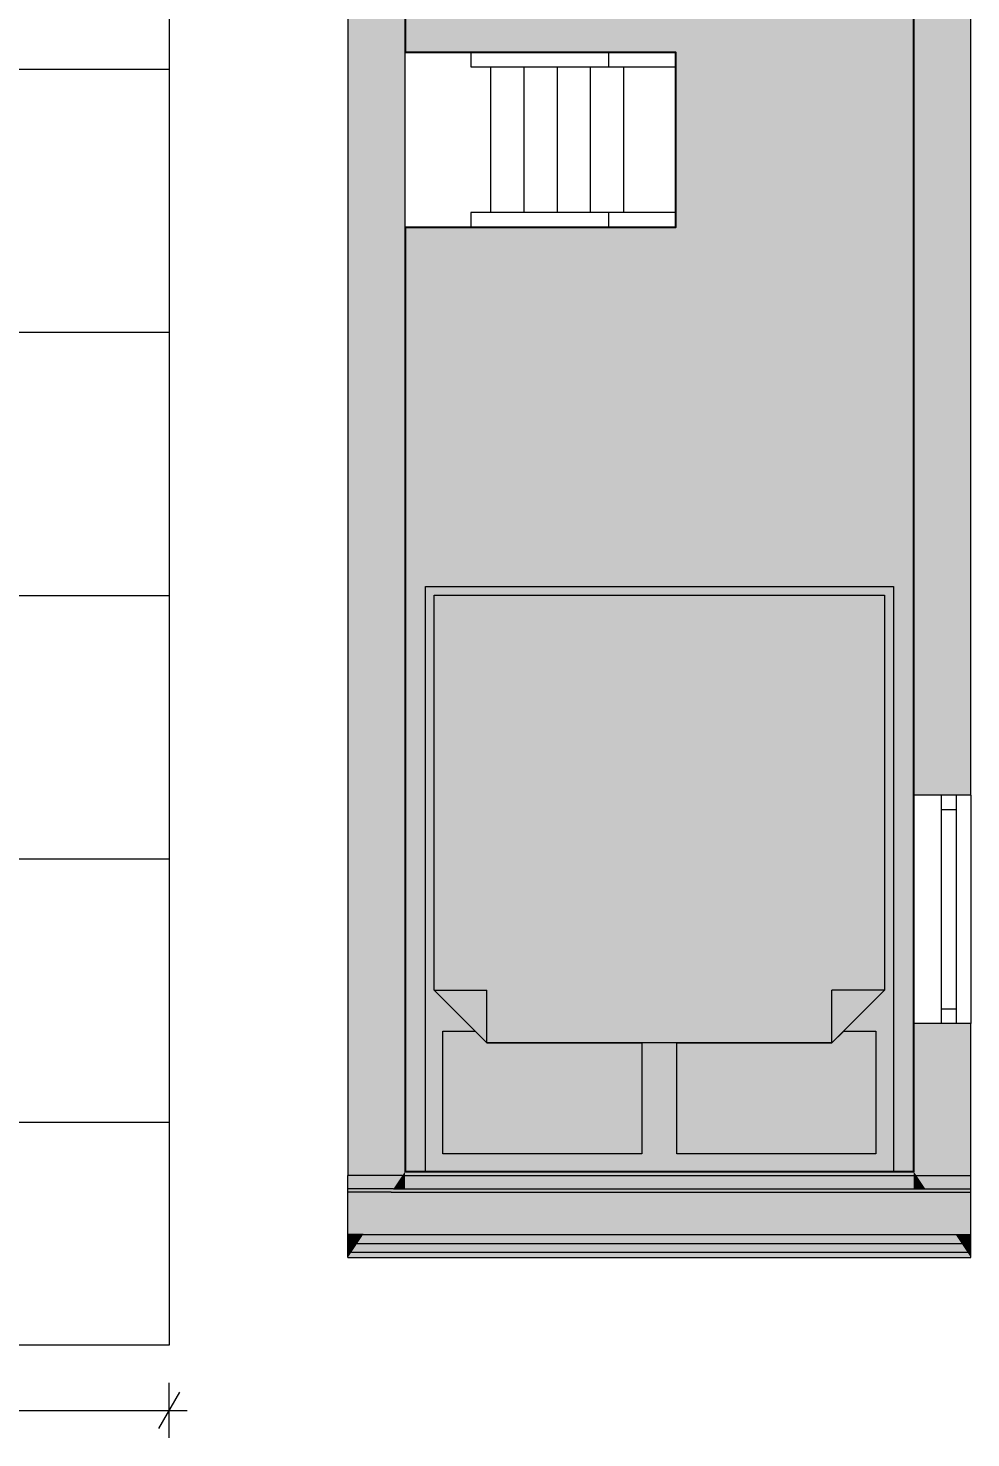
# Model space of a CAD drawing. Header units: millimetres. Extents: x -435615 to -398389, y 64121 to 101077.
# Drawn here: x -430511 to -427289, y 79921 to 84740 of the extents above; entities that cross this region are included whole.
import ezdxf
from ezdxf.enums import TextEntityAlignment as Align

# ---------------------------------------------------------------- set-up
doc = ezdxf.new("R2010")
doc.units = ezdxf.units.MM
doc.header["$MEASUREMENT"] = 0
for name, color, linetype in [('1.VÄLISSEINAD', 7, 'Continuous'), ('2.SISUSTUS', 7, 'Continuous'), ('ARCHICAD Windows', 7, 'Continuous'), ('Dimensioning - General', 7, 'Continuous'), ('Interior - Furniture', 7, 'Continuous'), ('Model Unit - Zone', 7, 'Continuous')]:
    doc.layers.add(name, color=color, linetype=linetype)
for name, color, linetype, lineweight in [('1.VÄLISSEINAD_Pen_No__1', 7, 'Continuous', 13), ('1.VÄLISSEINAD_Pen_No__19', 255, 'Continuous', 0), ('2.SISUSTUS_Pen_No__101', 252, 'Continuous', 13), ('2D Drafting - General_Pen_No__1', 7, 'Continuous', 13), ('ARCHICAD Windows_Pen_No__19', 255, 'Continuous', 0), ('ARCHICAD Zone Stamps_Pen_No__1', 7, 'Continuous', 13), ('Dimensioning - General_Pen_No__1', 7, 'Continuous', 13)]:
    doc.layers.add(name, color=color, linetype=linetype, lineweight=lineweight)
for name, color, linetype, lineweight, true_color in [('1.VÄLISSEINAD_Pen_No__107', 7, 'Continuous', 13, 0xaaaaaa), ('1.VÄLISSEINAD_Pen_No__61', 7, 'Continuous', 20, 0x6a6a6a), ('2D Drafting - General_Pen_No__61', 7, 'Continuous', 20, 0x6a6a6a), ('ARCHICAD Windows_Pen_No__23', 7, 'Continuous', 20, 0xff6600), ('ARCHICAD Windows_Pen_No__3', 7, 'Continuous', 18, 0xff6600), ('Interior - Furniture _Pen_No__81', 7, 'Continuous', 20, 0x6a6a6a), ('Model Unit - Zone_Pen_No__54', 7, 'Continuous', 25, 0xbd8b17)]:
    doc.layers.add(name, color=color, linetype=linetype, lineweight=lineweight, true_color=true_color)
doc.styles.add('GENERATED_STYLE_1', font='techl___.ttf')
doc.dimstyles.new('GENERATED_STYLE__1', dxfattribs={"dimtxt": 150, "dimasz": 95, "dimexe": 0.18, "dimexo": 0.0625, "dimgap": 0.09, "dimtad": 0, "dimtih": 1, "dimtoh": 1, "dimdec": 0, "dimzin": 0, "dimdsep": 46, "dimtxsty": 'GENERATED_STYLE_1', "dimblk": 'ARROWHEAD_2', "dimblk1": 'ARROWHEAD_2', "dimblk2": 'ARROWHEAD_2', "dimcen": 0.09, "dimse1": 1, "dimse2": 1, "dimclrd": 7, "dimclre": 7, "dimclrt": 7, "dimadec": 0, "dimazin": 0, "dimtfac": 1, "dimtdec": 4, "dimtmove": 0, "dimatfit": 3, "dimfxl": 1, "dimtolj": 1, "dimtzin": 0, "dimarcsym": 0})

# ---------------------------------------------------------------- blocks, each defined once
blk = doc.blocks.new('Ship Ladder 21')
at = {"layer": 'Interior - Furniture _Pen_No__81', "color": 251, "linetype": 'Continuous', "lineweight": 20, "true_color": 0x6a6a6a}
for p, q in [((471.4, 300), (0, 300)), ((0, 300), (0, 249.2)), ((471.4, 249.2), (471.4, 300)), ((700, 300), (471.4, 300)), ((700, 249.2), (700, 300)), ((0, 249.2), (471.4, 249.2)), ((66.7, 249.2), (66.7, -249.2)), ((180.6, 249.2), (180.6, -249.2)), ((294.5, 249.2), (294.5, -249.2)), ((408.3, 249.2), (408.3, -249.2)), ((471.4, 249.2), (700, 249.2)), ((522.2, 249.2), (522.2, -249.2)), ((700, -249.2), (700, 249.2)), ((0, -249.2), (0, -300)), ((471.4, -249.2), (0, -249.2)), ((471.4, -300), (471.4, -249.2)), ((700, -249.2), (471.4, -249.2)), ((700, -300), (700, -249.2)), ((0, -300), (471.4, -300)), ((471.4, -300), (700, -300))]:
    blk.add_line(p, q, dxfattribs=at)
blk = doc.blocks.new('_030_17', base_point=(-428587.9, 85106.7))
at = {"layer": 'Model Unit - Zone_Pen_No__54', "linetype": 'Continuous', "lineweight": 0, "true_color": 0xede1c4}
blk.add_hatch(color=254, dxfattribs=at).paths.add_polyline_path([(-429222.6, 87899.9), (-429222.6, 84658.9), (-428297.6, 84658.9), (-428297.6, 84058.9), (-429222.6, 84058.9), (-429222.6, 80831.9), (-427483.6, 80831.9), (-427483.6, 87899.9)])
at = {"layer": 'ARCHICAD Zone Stamps_Pen_No__1', "color": 7, "lineweight": 13, "style": 'GENERATED_STYLE_1'}
for tag, height, p in [('ROOM_AREA', 150, (-428890.2, 85027.4)), ('DUMMY_342', 150, (-428577.5, 85027.4)), ('DUMMY_343', 100, (-428365.1, 85042.5))]:
    blk.add_attdef(tag, text='', height=height, dxfattribs=at).set_placement(p, align=Align.TOP_LEFT)
blk = doc.blocks.new('Wall_53', base_point=(-429417.6, 88193.9))
at = {"layer": '1.VÄLISSEINAD_Pen_No__107', "linetype": 'Continuous', "lineweight": 13, "true_color": 0xaaaaaa}
for points in [[(-429261.8, 80772.9), (-429231.9, 80817.9), (-429417.6, 80817.9), (-429417.6, 80772.9)], [(-429269.7, 80760.9), (-429261.8, 80772.9), (-429417.6, 80772.9), (-429417.6, 80760.9)], [(-429365.9, 80615.9), (-429269.7, 80760.9), (-429417.6, 80760.9), (-429417.6, 80615.9)], [(-429385.8, 80585.9), (-429365.9, 80615.9), (-429417.6, 80615.9), (-429417.6, 80585.9)], [(-429405.7, 80555.9), (-429385.8, 80585.9), (-429417.6, 80585.9), (-429417.6, 80555.9)], [(-429405.7, 80555.9), (-429417.6, 80555.9), (-429417.6, 80537.9)]]:
    blk.add_hatch(color=253, dxfattribs=at).paths.add_polyline_path(points)
at = {"layer": '1.VÄLISSEINAD_Pen_No__61', "linetype": 'Continuous', "lineweight": 20, "true_color": 0x6a6a6a}
for points in [[(-429222.6, 80831.9), (-429222.6, 87899.9), (-429417.6, 87899.9), (-429417.6, 80831.9)], [(-429417.6, 80817.9), (-429231.9, 80817.9), (-429222.6, 80831.9), (-429417.6, 80831.9)]]:
    blk.add_hatch(color=251, dxfattribs=at).paths.add_polyline_path(points)
at = {"layer": '1.VÄLISSEINAD_Pen_No__1', "color": 7, "linetype": 'Continuous', "lineweight": 13}
for p, q in [((-429231.9, 80817.9), (-429417.6, 80817.9)), ((-429261.8, 80772.9), (-429417.6, 80772.9)), ((-429269.7, 80760.9), (-429417.6, 80760.9)), ((-429365.9, 80615.9), (-429417.6, 80615.9)), ((-429385.8, 80585.9), (-429417.6, 80585.9)), ((-429405.7, 80555.9), (-429417.6, 80555.9))]:
    blk.add_line(p, q, dxfattribs=at)
at = {"layer": '1.VÄLISSEINAD_Pen_No__1', "color": 7, "linetype": 'Continuous', "lineweight": 13, "flags": 128}
for points in [[(-429417.6, 80772.9), (-429417.6, 80817.9)], [(-429417.6, 80760.9), (-429417.6, 80772.9)], [(-429417.6, 80615.9), (-429417.6, 80760.9)], [(-429417.6, 80585.9), (-429417.6, 80615.9)], [(-429417.6, 80555.9), (-429417.6, 80585.9)], [(-429417.6, 80537.9), (-429417.6, 80555.9)]]:
    blk.add_lwpolyline(points, dxfattribs=at)
at = {"layer": '1.VÄLISSEINAD_Pen_No__19', "color": 255, "linetype": 'Continuous', "lineweight": 0, "flags": 128}
for points in [[(-429417.6, 87913.9), (-429417.6, 80817.9)], [(-429222.6, 80831.9), (-429222.6, 87899.9)]]:
    blk.add_lwpolyline(points, dxfattribs=at)
blk = doc.blocks.new('Window 21_3')
at = {"layer": 'ARCHICAD Windows_Pen_No__19', "color": 255, "linetype": 'Continuous', "lineweight": 0}
for p, q in [((-390, 50), (-390, 0)), ((390, 50), (390, 0)), ((-390, 0), (-390, -50)), ((-390, 0), (-390, -50)), ((390, 0), (390, -50)), ((390, 0), (390, -50)), ((-390, -50), (-390, -145)), ((390, -50), (390, -145))]:
    blk.add_line(p, q, dxfattribs=at)
at = {"layer": 'ARCHICAD Windows_Pen_No__23', "color": 30, "linetype": 'Continuous', "lineweight": 20, "true_color": 0xff6600}
for p, q in [((-390, 0), (-340, 0)), ((-340, 0), (-340, -50)), ((340, -50), (340, 0)), ((340, 0), (390, 0)), ((-340, -50), (-390, -50)), ((390, -50), (340, -50))]:
    blk.add_line(p, q, dxfattribs=at)
at = {"layer": 'ARCHICAD Windows_Pen_No__3', "color": 30, "linetype": 'Continuous', "lineweight": 18, "true_color": 0xff6600}
for p, q in [((-390, 50), (390, 50)), ((-340, 0), (340, 0)), ((340, -50), (-340, -50)), ((-390, -145), (390, -145))]:
    blk.add_line(p, q, dxfattribs=at)
blk = doc.blocks.new('Wall_54', base_point=(-427288.6, 80537.9))
at = {"layer": '1.VÄLISSEINAD_Pen_No__107', "linetype": 'Continuous', "lineweight": 13, "true_color": 0xaaaaaa}
for points in [[(-427474.3, 80817.9), (-427444.5, 80772.9), (-427288.6, 80772.9), (-427288.6, 80817.9)], [(-427444.5, 80772.9), (-427436.5, 80760.9), (-427288.6, 80760.9), (-427288.6, 80772.9)], [(-427436.5, 80760.9), (-427340.4, 80615.9), (-427288.6, 80615.9), (-427288.6, 80760.9)], [(-427340.4, 80615.9), (-427320.5, 80585.9), (-427288.6, 80585.9), (-427288.6, 80615.9)], [(-427320.5, 80585.9), (-427300.6, 80555.9), (-427288.6, 80555.9), (-427288.6, 80585.9)], [(-427288.6, 80555.9), (-427300.6, 80555.9), (-427288.6, 80537.9)]]:
    blk.add_hatch(color=253, dxfattribs=at).paths.add_polyline_path(points)
at = {"layer": '1.VÄLISSEINAD_Pen_No__61', "linetype": 'Continuous', "lineweight": 20, "true_color": 0x6a6a6a}
for points in [[(-427288.6, 86613.9), (-427483.6, 86613.9), (-427483.6, 82117.9), (-427288.6, 82117.9)], [(-427483.6, 80831.9), (-427288.6, 80831.9), (-427288.6, 81337.9), (-427483.6, 81337.9)], [(-427483.6, 80831.9), (-427474.3, 80817.9), (-427288.6, 80817.9), (-427288.6, 80831.9)]]:
    blk.add_hatch(color=251, dxfattribs=at).paths.add_polyline_path(points)
at = {"layer": '1.VÄLISSEINAD_Pen_No__1', "color": 7, "linetype": 'Continuous', "lineweight": 13}
for p, q in [((-427474.3, 80817.9), (-427288.6, 80817.9)), ((-427444.5, 80772.9), (-427288.6, 80772.9)), ((-427436.5, 80760.9), (-427288.6, 80760.9)), ((-427340.4, 80615.9), (-427288.6, 80615.9)), ((-427320.5, 80585.9), (-427288.6, 80585.9)), ((-427300.6, 80555.9), (-427288.6, 80555.9))]:
    blk.add_line(p, q, dxfattribs=at)
at = {"layer": '1.VÄLISSEINAD_Pen_No__1', "color": 7, "linetype": 'Continuous', "lineweight": 13, "flags": 128}
for points in [[(-427288.6, 80772.9), (-427288.6, 80817.9)], [(-427288.6, 80760.9), (-427288.6, 80772.9)], [(-427288.6, 80615.9), (-427288.6, 80760.9)], [(-427288.6, 80585.9), (-427288.6, 80615.9)], [(-427288.6, 80555.9), (-427288.6, 80585.9)], [(-427288.6, 80537.9), (-427288.6, 80555.9)]]:
    blk.add_lwpolyline(points, dxfattribs=at)
at = {"layer": '1.VÄLISSEINAD_Pen_No__19', "color": 255, "linetype": 'Continuous', "lineweight": 0}
for p, q in [((-427388.6, 82117.9), (-427483.6, 82117.9)), ((-427338.6, 82117.9), (-427388.6, 82117.9)), ((-427288.6, 82117.9), (-427338.6, 82117.9)), ((-427388.6, 81337.9), (-427483.6, 81337.9)), ((-427338.6, 81337.9), (-427388.6, 81337.9)), ((-427288.6, 81337.9), (-427338.6, 81337.9))]:
    blk.add_line(p, q, dxfattribs=at)
at = {"layer": '1.VÄLISSEINAD_Pen_No__19', "color": 255, "linetype": 'Continuous', "lineweight": 0, "flags": 128}
for points in [[(-427483.6, 86613.9), (-427483.6, 82117.9)], [(-427288.6, 82117.9), (-427288.6, 86613.9)], [(-427483.6, 81337.9), (-427483.6, 80831.9)], [(-427288.6, 80817.9), (-427288.6, 81337.9)]]:
    blk.add_lwpolyline(points, dxfattribs=at)
at = {"layer": 'ARCHICAD Windows', "color": 21, "linetype": 'Continuous', "lineweight": 18, "true_color": 0xff9955, "zscale": 1000, "rotation": 270}
blk.add_blockref('Window 21_3', (-427338.6, 81727.9), dxfattribs=at)
blk = doc.blocks.new('Wall_56', base_point=(-427288.6, 80537.9))
at = {"layer": '1.VÄLISSEINAD_Pen_No__107', "linetype": 'Continuous', "lineweight": 13, "true_color": 0xaaaaaa}
for points in [[(-427483.6, 80831.9), (-429222.6, 80831.9), (-429222.6, 80817.9), (-427483.6, 80817.9)], [(-427483.6, 80817.9), (-429222.6, 80817.9), (-429222.6, 80772.9), (-427483.6, 80772.9)], [(-429269.7, 80760.9), (-427436.5, 80760.9), (-427444.5, 80772.9), (-429261.8, 80772.9)], [(-429365.9, 80615.9), (-427340.4, 80615.9), (-427436.5, 80760.9), (-429269.7, 80760.9)], [(-429405.7, 80555.9), (-427300.6, 80555.9), (-427320.5, 80585.9), (-429385.8, 80585.9)], [(-429385.8, 80585.9), (-427320.5, 80585.9), (-427340.4, 80615.9), (-429365.9, 80615.9)], [(-429417.6, 80537.9), (-427288.6, 80537.9), (-427300.6, 80555.9), (-429405.7, 80555.9)]]:
    blk.add_hatch(color=253, dxfattribs=at).paths.add_polyline_path(points)
at = {"layer": '1.VÄLISSEINAD_Pen_No__61', "linetype": 'Continuous', "lineweight": 20, "true_color": 0x6a6a6a}
for points in [[(-429222.6, 80817.9), (-429231.9, 80817.9), (-429261.8, 80772.9), (-429222.6, 80772.9)], [(-429222.6, 80831.9), (-429231.9, 80817.9), (-429222.6, 80817.9)], [(-427474.3, 80817.9), (-427483.6, 80831.9), (-427483.6, 80817.9)], [(-427483.6, 80772.9), (-427444.5, 80772.9), (-427474.3, 80817.9), (-427483.6, 80817.9)]]:
    blk.add_hatch(color=251, dxfattribs=at).paths.add_polyline_path(points)
at = {"layer": '1.VÄLISSEINAD_Pen_No__1', "color": 7, "linetype": 'Continuous', "lineweight": 13}
for p, q in [((-429231.9, 80817.9), (-429222.6, 80817.9)), ((-429222.6, 80817.9), (-427483.6, 80817.9)), ((-427483.6, 80817.9), (-427474.3, 80817.9)), ((-429261.8, 80772.9), (-429222.6, 80772.9)), ((-429222.6, 80772.9), (-427483.6, 80772.9)), ((-427483.6, 80772.9), (-427444.5, 80772.9)), ((-429269.7, 80760.9), (-427436.5, 80760.9)), ((-429385.8, 80585.9), (-427320.5, 80585.9)), ((-429365.9, 80615.9), (-427340.4, 80615.9)), ((-429405.7, 80555.9), (-427300.6, 80555.9))]:
    blk.add_line(p, q, dxfattribs=at)
at = {"layer": '1.VÄLISSEINAD_Pen_No__1', "color": 7, "linetype": 'Continuous', "lineweight": 13, "flags": 128}
for points in [[(-427483.6, 80831.9), (-429222.6, 80831.9)], [(-429417.6, 80537.9), (-427288.6, 80537.9)]]:
    blk.add_lwpolyline(points, dxfattribs=at)
blk = doc.blocks.new('Bed Double 21')
at = {"layer": '2.SISUSTUS_Pen_No__101', "color": 252, "linetype": 'Continuous', "lineweight": 13}
for p, q in [((1600, 2000), (0, 2000)), ((0, 2000), (0, 0)), ((1600, 0), (1600, 2000)), ((740, 1940), (60, 1940)), ((60, 1940), (60, 1520)), ((740, 1560), (740, 1940)), ((1540, 1940), (860, 1940)), ((860, 1940), (860, 1560)), ((1540, 1520), (1540, 1940)), ((210, 1560), (30, 1380)), ((170, 1520), (210, 1560)), ((210, 1560), (740, 1560)), ((800, 1560), (210, 1560)), ((210, 1560), (210, 1380)), ((1390, 1560), (800, 1560)), ((860, 1560), (1390, 1560)), ((1390, 1560), (1430, 1520)), ((1570, 1380), (1390, 1560)), ((1390, 1560), (1390, 1380)), ((60, 1520), (170, 1520)), ((1430, 1520), (1540, 1520)), ((30, 1380), (30, 30)), ((30, 1380), (210, 1380)), ((1570, 1380), (1390, 1380)), ((1570, 30), (1570, 1380)), ((0, 0), (1600, 0)), ((30, 30), (800, 30)), ((800, 30), (1570, 30))]:
    blk.add_line(p, q, dxfattribs=at)
blk = doc.blocks.new('*D226')
at = {"layer": 'Dimensioning - General_Pen_No__1', "color": 7, "linetype": 'Continuous', "lineweight": 13, "transparency": 16777216}
for p, q in [((-434528.4, 79921.3), (-434528.4, 80108.8)), ((-430028.4, 79921.3), (-430028.4, 80108.8)), ((-434492.4, 80077.6), (-434564.5, 79952.6)), ((-430064.5, 79952.6), (-429992.4, 80077.6)), ((-434589.6, 80015.1), (-434528.4, 80015.1)), ((-434528.4, 80015.1), (-432575.3, 80015.1)), ((-431981.6, 80015.1), (-430028.4, 80015.1)), ((-430028.4, 80015.1), (-429967.3, 80015.1))]:
    blk.add_line(p, q, dxfattribs=at)
at = {"layer": 'Dimensioning - General_Pen_No__1', "color": 7, "lineweight": 13, "transparency": 16777216, "insert": (-432550.4, 79940.1), "char_height": 150, "attachment_point": 7, "style": 'GENERATED_STYLE_1'}
blk.add_mtext('\\A1;{\\pql;\\fTechnicLite|b0|i0|c2|p2;4\xa0500}', dxfattribs=at)
blk = doc.blocks.new('ARROWHEAD_2')
at = {"color": 0, "linetype": 'Continuous', "lineweight": 0}
for p, q in [((-0.378, -0.655), (0.378, 0.655)), ((0, 0), (-1, 0))]:
    blk.add_line(p, q, dxfattribs=at)

msp = doc.modelspace()

# ---------------------------------------------------------------- hatches: boundary and pattern name
at = {"layer": '2D Drafting - General_Pen_No__61', "linetype": 'Continuous', "lineweight": 20, "true_color": 0x6a6a6a}
h = msp.add_hatch(dxfattribs=at)
h.set_pattern_fill('VALTSKATUS_RISTI', color=251, style=0, pattern_type=2)
h.set_pattern_definition([(0, (0, 0), (0, 900), [])])
h.paths.add_polyline_path([(-430593.9, 80537.9), (-430593.9, 88193.9), (-434528.4, 88193.9), (-434528.4, 88493.9), (-430593.9, 88493.9), (-430028.4, 88493.9), (-430028.4, 80237.9), (-430593.9, 80237.9), (-434528.4, 80237.9), (-434528.4, 80537.9)])

# ---------------------------------------------------------------- linework, layer by layer
at = {"layer": '2D Drafting - General_Pen_No__1', "color": 7, "linetype": 'Continuous', "lineweight": 13, "flags": 128}
msp.add_lwpolyline([(-430593.9, 80537.9), (-430593.9, 88193.9), (-434528.4, 88193.9), (-434528.4, 88493.9), (-430593.9, 88493.9), (-430028.4, 88493.9), (-430028.4, 80237.9), (-430593.9, 80237.9), (-434528.4, 80237.9), (-434528.4, 80537.9)], close=True, dxfattribs=at)
at = {"layer": 'Model Unit - Zone_Pen_No__54', "color": 42, "linetype": 'Continuous', "lineweight": 25, "true_color": 0xbd8b17, "flags": 128}
msp.add_lwpolyline([(-429222.6, 87899.9), (-429222.6, 84658.9), (-428297.6, 84658.9), (-428297.6, 84058.9), (-429222.6, 84058.9), (-429222.6, 80831.9), (-427483.6, 80831.9), (-427483.6, 87899.9)], close=True, dxfattribs=at)

# ---------------------------------------------------------------- block references
at = {"layer": '1.VÄLISSEINAD', "color": 255, "lineweight": 0}
for name, p in [('Wall_53', (-429417.6, 88193.9)), ('Wall_54', (-427288.6, 80537.9))]:
    msp.add_blockref(name, p, dxfattribs=at)
at = {"layer": '1.VÄLISSEINAD', "color": 7, "lineweight": 35}
msp.add_blockref('Wall_56', (-427288.6, 80537.9), dxfattribs=at)
at = {"layer": '2.SISUSTUS', "color": 104, "linetype": 'Continuous', "lineweight": 20, "true_color": 0x029e21, "xscale": -1, "zscale": 1000, "rotation": 180}
msp.add_blockref('Bed Double 21', (-429153.1, 82831.9), dxfattribs=at)
at = {"layer": 'Interior - Furniture', "color": 104, "linetype": 'Continuous', "lineweight": 20, "true_color": 0x029e21, "zscale": 1000}
msp.add_blockref('Ship Ladder 21', (-428997.6, 84358.9), dxfattribs=at)
at = {"layer": 'Model Unit - Zone', "color": 7, "linetype": 'Continuous', "lineweight": 13}
msp.add_blockref('_030_17', (-428587.9, 85106.7), dxfattribs=at)

# ---------------------------------------------------------------- dimensions: what is measured, and where the dimension line sits
at = {"layer": 'Dimensioning - General', "color": 7, "linetype": 'Continuous', "lineweight": 13}
dim = msp.add_linear_dim(base=(-430028.4, 80015.1), p1=(-434528.4, 80537.9), p2=(-430028.4, 80237.9), dimstyle='GENERATED_STYLE__1', dxfattribs=at)
dim.commit()
dim.dimension.update_dxf_attribs({"geometry": '*D226', "text_midpoint": (-432292.8, 80015.1), "dimtype": 160})

doc.saveas('drawing.dxf')
